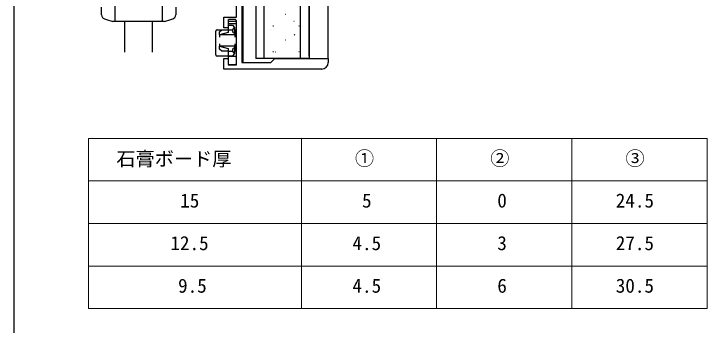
# Model space of a CAD drawing. Units: millimetres, scale not verified. Extents: x -525 to 525, y -808 to 806.
# Drawn here: x -525 to -199.5, y -385.2 to -239 of the extents above; entities that cross this region are included whole.
import ezdxf
from ezdxf.enums import TextEntityAlignment as Align

# ---------------------------------------------------------------- set-up
doc = ezdxf.new("R2010")
doc.units = ezdxf.units.MM
doc.header["$LTSCALE"] = 4
doc.layers.add('0-1_TABLE1', color=7, linetype='Continuous', lineweight=18)
doc.layers.add('0-4_YKK_12', color=5, linetype='Continuous', lineweight=18)
for name, color, linetype in [('0-3_YKK_11', 7, 'Continuous'), ('0-5_YKK_13', 4, 'Continuous'), ('0-7_YKK_D', 6, 'Continuous'), ('0-8_YKK_ZWAK', 7, 'Continuous'), ('0-9_YSS_K', 3, 'Continuous')]:
    doc.layers.add(name, color=color, linetype=linetype)
doc.styles.add('ＭＳ ゴシック', font='')
doc.styles.get('ＭＳ ゴシック').set_extended_font_data('MS Gothic')

msp = doc.modelspace()

# ---------------------------------------------------------------- linework, layer by layer
at = {"layer": '0-1_TABLE1'}
for p, q in [((-490, -297.466), (-199.5, -297.466)), ((-490, -297.466), (-490, -377.466)), ((-390, -297.466), (-390, -377.466)), ((-326.5, -297.466), (-326.5, -377.466)), ((-263, -297.466), (-263, -377.466)), ((-199.5, -297.466), (-199.5, -377.466)), ((-490, -317.466), (-199.5, -317.466)), ((-490, -337.466), (-199.5, -337.466)), ((-490, -357.466), (-199.5, -357.466)), ((-490, -377.466), (-199.5, -377.466))]:
    msp.add_line(p, q, dxfattribs=at)
at = {"layer": '0-3_YKK_11'}
for points in [[(-418.015, -186.898), (-418.015, -261.898), (-404.415, -261.898), (-402.415, -259.898), (-377.415, -259.898), (-377.415, -261.898)], [(-380.415, -264.898), (-426.415, -264.898), (-426.415, -259.898), (-424.415, -259.898), (-424.415, -262.898), (-420.415, -262.898), (-420.415, -242.498), (-424.415, -242.498), (-424.415, -245.498), (-426.415, -245.498), (-426.415, -240.498), (-420.415, -240.498), (-420.415, -205.498), (-430.015, -205.498), (-431.415, -206.898), (-432.015, -206.898), (-433.815, -206.298), (-433.815, -204.612), (-431.997, -205.218), (-430.678, -203.898), (-420.415, -203.898), (-420.415, -196.698), (-426.662, -196.698)]]:
    msp.add_lwpolyline(points, dxfattribs=at)
msp.add_arc((-380.415, -261.898), 3, 270.00001, 359.99999, dxfattribs=at)
at = {"layer": '0-4_YKK_12', "color": 2}
msp.add_line((-417.415, -261.898), (-417.415, -186.898), dxfattribs=at)
at = {"layer": '0-5_YKK_13'}
for p, q in [((-483.811, -239.461), (-483.811, -235.898)), ((-449.011, -235.898), (-449.011, -239.461)), ((-466.411, -242.498), (-478.566, -242.498)), ((-472.911, -256.904), (-472.911, -242.498)), ((-454.256, -242.498), (-466.411, -242.498)), ((-459.911, -256.904), (-459.911, -242.498)), ((-421.015, -241.689), (-424.215, -241.689)), ((-424.215, -242.089), (-424.215, -241.689)), ((-424.215, -243.498), (-424.215, -242.089)), ((-424.215, -243.498), (-421.015, -243.498)), ((-424.215, -244.098), (-424.215, -243.498)), ((-424.215, -244.298), (-424.215, -244.098)), ((-420.615, -242.089), (-420.615, -243.898)), ((-420.615, -243.898), (-420.615, -244.098)), ((-420.615, -244.098), (-420.615, -246.498)), ((-430.215, -258.298), (-430.215, -247.098)), ((-429.615, -246.498), (-427.415, -246.498)), ((-427.415, -246.498), (-424.215, -246.498)), ((-424.215, -246.498), (-422.215, -246.498)), ((-424.215, -247.331), (-424.215, -246.498)), ((-422.215, -247.331), (-422.215, -246.498)), ((-421.215, -248.178), (-421.215, -245.498)), ((-421.215, -246.498), (-420.615, -246.498)), ((-420.615, -248.692), (-420.615, -246.498)), ((-424.325, -247.73), (-428.415, -248.898)), ((-428.415, -248.898), (-428.415, -249.898)), ((-421.215, -248.178), (-422.15, -247.73)), ((-421.215, -248.607), (-421.215, -248.178)), ((-420.615, -248.692), (-421.215, -248.607)), ((-421.215, -248.898), (-421.215, -249.898)), ((-420.615, -248.898), (-420.615, -254.098)), ((-428.415, -253.098), (-428.415, -254.098)), ((-421.215, -253.098), (-421.215, -254.098)), ((-420.615, -254.098), (-428.415, -254.098)), ((-424.215, -256.498), (-427.415, -256.498)), ((-424.215, -256.498), (-424.215, -255.665)), ((-422.215, -256.498), (-422.215, -255.665)), ((-421.393, -257.676), (-422.215, -256.498)), ((-422.15, -255.267), (-421.215, -254.818)), ((-421.215, -254.39), (-420.615, -254.304)), ((-421.215, -254.818), (-421.215, -254.39)), ((-421.215, -257.498), (-421.215, -254.818)), ((-420.615, -256.498), (-421.215, -256.498)), ((-420.615, -254.098), (-420.615, -254.304)), ((-420.615, -256.498), (-420.615, -254.304)), ((-420.615, -256.498), (-420.615, -258.298)), ((-424.215, -258.898), (-429.615, -258.898)), ((-424.215, -258.698), (-422.415, -258.698)), ((-424.215, -258.898), (-424.215, -258.698)), ((-424.215, -262.298), (-424.215, -259.498)), ((-421.393, -257.676), (-422.415, -258.698)), ((-421.215, -257.498), (-421.393, -257.676)), ((-420.615, -258.298), (-420.615, -259.298)), ((-420.615, -259.298), (-420.615, -259.498)), ((-420.615, -259.498), (-420.615, -262.298)), ((-424.215, -262.898), (-424.215, -262.298)), ((-421.015, -262.898), (-424.215, -262.898)), ((-420.615, -262.298), (-420.615, -262.498))]:
    msp.add_line(p, q, dxfattribs=at)
for points in [[(-477.411, -242.498), (-477.411, -227.298), (-478.011, -227.298)], [(-454.811, -227.298), (-455.411, -227.298), (-455.411, -242.498)], [(-428.415, -248.898), (-428.415, -247.498), (-427.415, -246.498)], [(-424.215, -246.498), (-424.215, -244.298), (-422.415, -244.298), (-421.393, -245.32)], [(-422.215, -246.498), (-421.393, -245.32), (-421.215, -245.498)], [(-420.615, -248.692), (-420.615, -248.898), (-428.415, -248.898)], [(-427.415, -256.498), (-428.415, -255.498), (-428.415, -254.098), (-424.325, -255.267)], [(-424.215, -258.698), (-424.215, -256.498), (-422.215, -256.498)], [(-424.215, -259.498), (-424.215, -258.898), (-421.015, -258.898)]]:
    msp.add_lwpolyline(points, dxfattribs=at)
for centre, radius, start, end in [((-481.811, -239.461), 2, 180, 251.28667), ((-451.011, -239.461), 2, 288.71333, 0), ((-466.411, -193.998), 50, 251.28667, 255.93013), ((-466.411, -193.998), 50, 284.06987, 288.71333), ((-421.015, -242.089), 0.4, 0, 90), ((-421.015, -243.898), 0.4, 0, 90), ((-429.615, -247.098), 0.6, 90, 180), ((-429.615, -258.298), 0.6, 180, 270), ((-421.015, -259.298), 0.4, 0, 90), ((-421.015, -262.498), 0.4, 270, 0)]:
    msp.add_arc(centre, radius, start, end, dxfattribs=at)
for centre, ratio, start_param, end_param in [((-424.335, -247.331), 0.3, 3.2270979, 4.712389), ((-422.144, -247.331), 0.178571, 1.5707963, 3.0560874), ((-424.335, -255.665), 0.3, 4.712389, 6.19768), ((-422.144, -255.665), 0.178571, 0.0855053, 1.5707963)]:
    msp.add_ellipse(centre, major_axis=(0, 0.4), ratio=ratio, start_param=start_param, end_param=end_param, dxfattribs=at)
at = {"layer": '0-7_YKK_D'}
for p, q in [((-386.415, -258.897), (-386.415, -72.898)), ((-386.415, -258.897), (-386.415, -72.898)), ((-377.415, -259.897), (-377.415, -72.898))]:
    msp.add_line(p, q, dxfattribs=at)
at = {"layer": '0-8_YKK_ZWAK'}
msp.add_line((-525, 721.6), (-525, -808.4), dxfattribs=at)
at = {"layer": '0-9_YSS_K'}
for p, q in [((-407.415, -259.898), (-407.415, -93.898)), ((-390.415, -259.898), (-390.415, -93.898)), ((-386.415, -93.898), (-386.415, -259.898)), ((-411.415, -126.698), (-411.415, -259.898)), ((-397.652, -239.177), (-397.452, -239.177)), ((-393.508, -242.458), (-393.471, -242.445)), ((-404.481, -246.343), (-404.443, -246.33)), ((-403.352, -244.677), (-403.152, -244.677)), ((-391.192, -244.677), (-390.992, -244.677)), ((-393.417, -248.921), (-393.084, -248.7)), ((-397.652, -251.137), (-397.452, -251.137)), ((-403.352, -256.637), (-403.152, -256.637)), ((-402.085, -256.859), (-402.048, -256.846)), ((-391.192, -256.637), (-390.992, -256.637)), ((-386.415, -259.898), (-411.415, -259.898))]:
    msp.add_line(p, q, dxfattribs=at)

# ---------------------------------------------------------------- texts
at = {"layer": '0-1_TABLE1', "style": 'ＭＳ ゴシック'}
for s, p in [('①', (-364.847, -312.17)), ('②', (-301.347, -312.17)), ('③', (-237.847, -312.17)), ('石膏ボード厚', (-476.869, -312.349)), ('15', (-446.903, -331.966)), ('5', (-361.523, -331.966)), ('0', (-298.023, -331.966)), ('24.5', (-242.398, -331.966)), ('12.5', (-451.506, -351.966)), ('4.5', (-366.023, -351.966)), ('3', (-298.023, -351.966)), ('27.5', (-242.398, -351.966)), ('9.5', (-447.901, -371.966)), ('4.5', (-366.023, -371.966)), ('6', (-298.023, -371.966)), ('30.5', (-242.398, -371.966))]:
    msp.add_text(s, height=6.598, dxfattribs=at).set_placement(p, align=Align.BOTTOM_LEFT)

doc.saveas('drawing.dxf')
